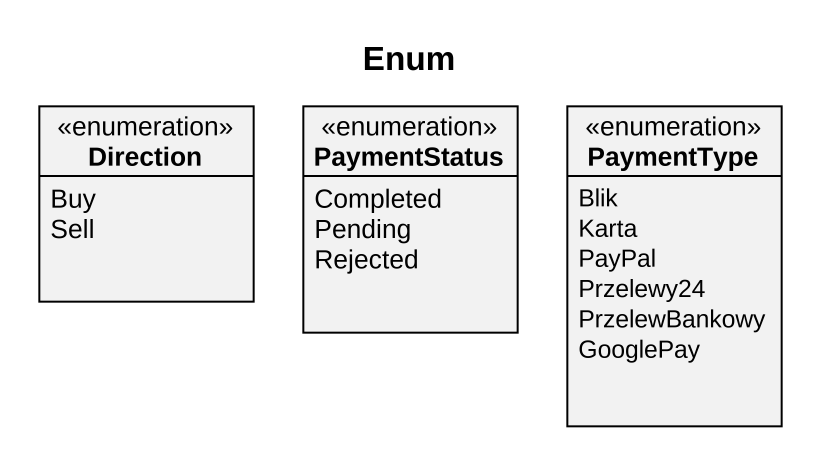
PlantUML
@startuml
title Enum
hide circle
hide empty members
enum Direction {
  Buy
  Sell
}
enum PaymentStatus {
  Completed
  Pending
  Rejected
}
enum PaymentType {
  Blik
  Karta
  PayPal
  Przelewy24
  PrzelewBankowy
  GooglePay
}
@enduml
